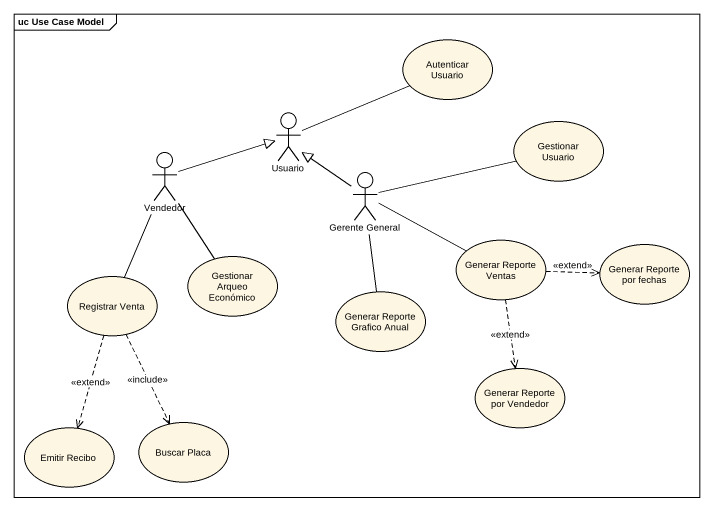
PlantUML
@startuml
mainframe uc Use Case Model
usecase "Autenticar Usuario" as Autenticar_Usuario
actor Usuario
usecase "Gestionar Usuario" as Gestionar_Usuario
actor Vendedor
actor "Gerente General" as Gerente_General
usecase "Gestionar Arqueo Económico" as Gestionar_Arqueo_Económico
usecase "Generar Reporte Ventas" as Generar_Reporte_Ventas
usecase "Generar Reporte por fechas" as Generar_Reporte_por_fechas
usecase "Registrar Venta" as Registrar_Venta
usecase "Generar Reporte Grafico Anual" as Generar_Reporte_Grafico
usecase "Generar Reporte por Vendedor" as Generar_Reporte_por_Vendedor
usecase "Emitir Recibo" as Emitir_Recibo
usecase "Buscar Placa" as Buscar_Placa
Autenticar_Usuario -left- Usuario
Vendedor -right-|> Usuario
Vendedor -- Gestionar_Arqueo_Económico
Vendedor -- Registrar_Venta
Gerente_General -up-|> Usuario
Gerente_General -right- Gestionar_Usuario
Gerente_General -right- Generar_Reporte_Ventas
Gerente_General -- Generar_Reporte_Grafico
Generar_Reporte_Ventas .right.> Generar_Reporte_por_fechas : <<extend>>
Generar_Reporte_Ventas ..> Generar_Reporte_por_Vendedor : <<extend>>
Registrar_Venta ..> Emitir_Recibo : <<extend>>
Registrar_Venta ..> Buscar_Placa : <<include>>
@enduml
